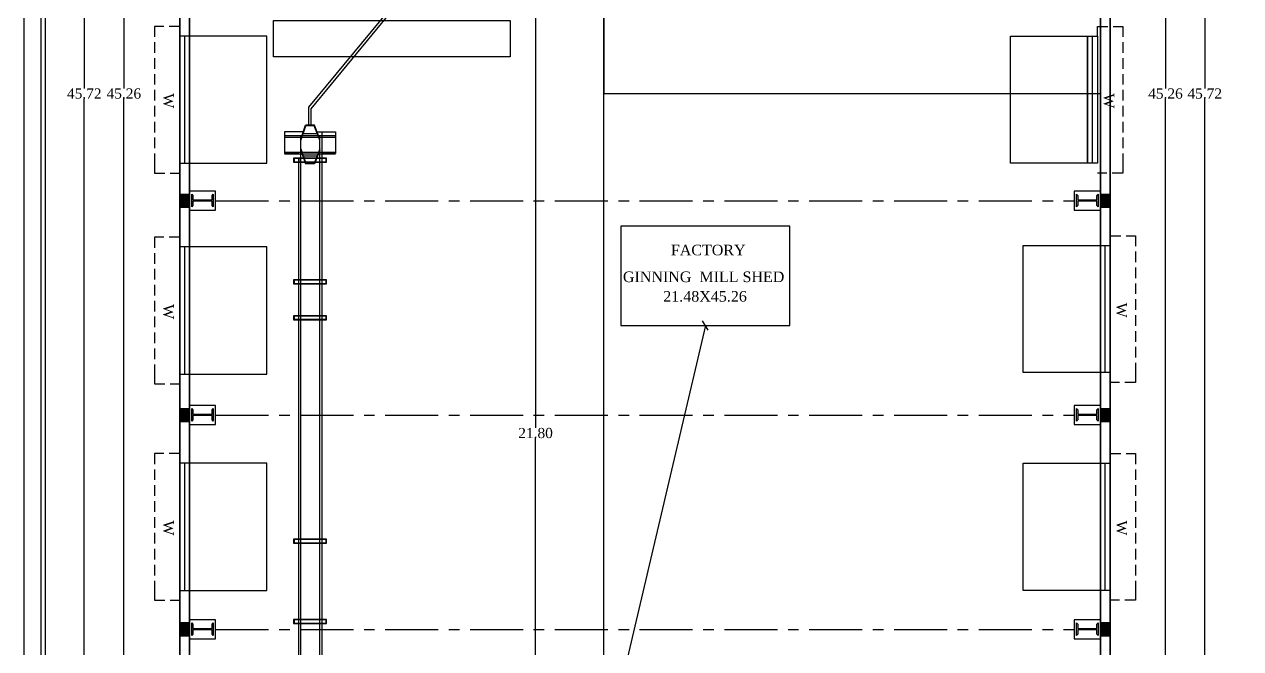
# Model space of a CAD drawing. Header units: metres. Extents: x 10791 to 15749, y -2675 to -2476.
# Drawn here: x 15626.57 to 15655.26, y -2658.82 to -2644.09 of the extents above; entities that cross this region are included whole.
import ezdxf
from ezdxf.enums import TextEntityAlignment as Align

# ---------------------------------------------------------------- set-up
doc = ezdxf.new("R2010")
doc.units = ezdxf.units.M
doc.header["$LTSCALE"] = 0.5
doc.header["$MEASUREMENT"] = 0
doc.header["$PDMODE"] = 35
doc.linetypes.add('CENTER', pattern=[2, 1.25, -0.25, 0.25, -0.25])
doc.linetypes.add('HIDDEN', pattern=[0.375, 0.25, -0.125])
doc.layers.add('BLK_1_FLR_0_ACROOM_1_LIGHT_VENTILATION_1', color=1, linetype='Continuous', lineweight=0)
for name, color, linetype in [('BLK_1_FLR_0_CARPET_AREA', 7, 'Continuous'), ('BLK_1_FLR_0_REGULAR_ROOM_1', 117, 'Continuous'), ('BLK_1_FLR_0_ROOF_AREA', 7, 'Continuous'), ('BLK_1_FLR_0_ROOM_1_LIGHT_VENTILATION_1', 7, 'Continuous'), ('DIST_EXIT', 7, 'Continuous'), ('FLOOR-GROUND', 7, 'Continuous')]:
    doc.layers.add(name, color=color, linetype=linetype)
doc.styles.add('Isa-', font='times.ttf')
doc.styles.get("Standard").update_dxf_attribs({"font": ''})
doc.styles.add('STYLE2', font='times.ttf')
doc.styles.get('Standard').set_extended_font_data('Arial Black')
doc.dimstyles.get("Standard").update_dxf_attribs({"dimtxt": 0.23, "dimasz": 0.18, "dimexe": 0.18, "dimexo": 0.0625, "dimgap": 0.09, "dimtad": 0, "dimtih": 1, "dimtoh": 1, "dimzin": 0, "dimdsep": 46, "dimtxsty": 'Standard', "dimblk": 'OBLIQUE', "dimcen": 0.09, "dimse1": 1, "dimse2": 1, "dimclrd": 1, "dimclrt": 3, "dimadec": 0, "dimazin": 0, "dimtfac": 1, "dimtofl": 0, "dimtmove": 0, "dimatfit": 3, "dimfxl": 0, "dimtolj": 1, "dimtzin": 0, "dimarcsym": 0})

# ---------------------------------------------------------------- blocks, each defined once
blk = doc.blocks.new('_Oblique')
at = {"color": 0, "linetype": 'ByBlock', "lineweight": -2}
blk.add_line((-0.5, -0.5), (0.5, 0.5), dxfattribs=at)
blk = doc.blocks.new('*D70')
at = {"color": 1, "lineweight": -2, "ltscale": 2}
for p, q in [((15628.918, -2623.097), (15628.918, -2645.605)), ((15628.918, -2668.357), (15628.918, -2645.849))]:
    blk.add_line(p, q, dxfattribs=at)
at = {"layer": 'Defpoints', "color": 0, "lineweight": 25, "ltscale": 2}
for p in [(15628.918, -2623.097), (15630.996, -2623.097), (15632.14, -2668.357)]:
    blk.add_point(p, dxfattribs=at)
at = {"color": 1, "lineweight": -2, "ltscale": 2, "xscale": 0.18, "yscale": 0.18, "zscale": 0.18}
for p, rotation in [((15628.918, -2623.097), 90), ((15628.918, -2668.357), 270)]:
    blk.add_blockref('_Oblique', p, dxfattribs=dict(at, rotation=rotation))
at = {"color": 3, "lineweight": 25, "ltscale": 2, "insert": (15628.918, -2645.727), "char_height": 0.24, "attachment_point": 5, "style": 'STYLE2'}
blk.add_mtext('\\A1;45.26', dxfattribs=at)
blk = doc.blocks.new('*D72')
at = {"color": 1, "lineweight": -2, "ltscale": 2}
for p, q in [((15627.984, -2622.867), (15627.984, -2645.605)), ((15627.984, -2668.587), (15627.984, -2645.849))]:
    blk.add_line(p, q, dxfattribs=at)
at = {"layer": 'Defpoints', "color": 0, "lineweight": 25, "ltscale": 2}
for p in [(15627.984, -2622.867), (15630.238, -2622.867), (15630.238, -2668.587)]:
    blk.add_point(p, dxfattribs=at)
at = {"color": 1, "lineweight": -2, "ltscale": 2, "xscale": 0.18, "yscale": 0.18, "zscale": 0.18}
for p, rotation in [((15627.984, -2622.867), 90), ((15627.984, -2668.587), 270)]:
    blk.add_blockref('_Oblique', p, dxfattribs=dict(at, rotation=rotation))
at = {"color": 3, "lineweight": 25, "ltscale": 2, "insert": (15627.984, -2645.727), "char_height": 0.24, "attachment_point": 5, "style": 'STYLE2'}
blk.add_mtext('\\A1;45.72', dxfattribs=at)
blk = doc.blocks.new('*D65')
at = {"color": 1, "lineweight": -2, "ltscale": 2}
for p, q in [((15653.484, -2623.097), (15653.484, -2645.605)), ((15653.484, -2668.357), (15653.484, -2645.849))]:
    blk.add_line(p, q, dxfattribs=at)
at = {"layer": 'Defpoints', "color": 0, "lineweight": 25, "ltscale": 2}
for p in [(15650.749, -2623.097), (15650.749, -2668.357), (15653.484, -2668.357)]:
    blk.add_point(p, dxfattribs=at)
at = {"color": 1, "lineweight": -2, "ltscale": 2, "xscale": 0.18, "yscale": 0.18, "zscale": 0.18}
for p, rotation in [((15653.484, -2623.097), 90), ((15653.484, -2668.357), 270)]:
    blk.add_blockref('_Oblique', p, dxfattribs=dict(at, rotation=rotation))
at = {"color": 3, "lineweight": 25, "ltscale": 2, "insert": (15653.484, -2645.727), "char_height": 0.24, "attachment_point": 5, "style": 'STYLE2'}
blk.add_mtext('\\A1;45.26', dxfattribs=at)
blk = doc.blocks.new('*D79')
at = {"color": 1, "lineweight": -2, "ltscale": 2}
for p, q in [((15654.41, -2622.867), (15654.41, -2645.605)), ((15654.41, -2668.587), (15654.41, -2645.849))]:
    blk.add_line(p, q, dxfattribs=at)
at = {"layer": 'Defpoints', "color": 0, "lineweight": 25, "ltscale": 2}
for p in [(15651.672, -2622.867), (15651.672, -2668.587), (15654.41, -2668.587)]:
    blk.add_point(p, dxfattribs=at)
at = {"color": 1, "lineweight": -2, "ltscale": 2, "xscale": 0.18, "yscale": 0.18, "zscale": 0.18}
for p, rotation in [((15654.41, -2622.867), 90), ((15654.41, -2668.587), 270)]:
    blk.add_blockref('_Oblique', p, dxfattribs=dict(at, rotation=rotation))
at = {"color": 3, "lineweight": 25, "ltscale": 2, "insert": (15654.41, -2645.727), "char_height": 0.24, "attachment_point": 5, "style": 'STYLE2'}
blk.add_mtext('\\A1;45.72', dxfattribs=at)
blk = doc.blocks.new('*D130')
at = {"color": 1, "lineweight": -2, "ltscale": 2}
for p, q in [((15638.628, -2642.837), (15638.628, -2653.612)), ((15638.628, -2664.633), (15638.628, -2653.857))]:
    blk.add_line(p, q, dxfattribs=at)
at = {"layer": 'Defpoints', "color": 0, "lineweight": 25, "ltscale": 2}
for p in [(15635.27, -2642.837), (15638.628, -2642.837), (15638.196, -2664.633)]:
    blk.add_point(p, dxfattribs=at)
at = {"color": 1, "lineweight": -2, "ltscale": 2, "xscale": 0.18, "yscale": 0.18, "zscale": 0.18}
for p, rotation in [((15638.628, -2642.837), 90), ((15638.628, -2664.633), 270)]:
    blk.add_blockref('_Oblique', p, dxfattribs=dict(at, rotation=rotation))
at = {"color": 3, "lineweight": 25, "ltscale": 2, "insert": (15638.628, -2653.735), "char_height": 0.24, "attachment_point": 5, "style": 'STYLE2'}
blk.add_mtext('\\A1;21.80', dxfattribs=at)
blk = doc.blocks.new('*D164')
at = {"layer": 'Defpoints', "color": 0, "lineweight": 25}
for p in [(15642.635, -2651.197), (15642.635, -2651.197), (15638.579, -2668.472)]:
    blk.add_point(p, dxfattribs=at)
at = {"layer": 'DIST_EXIT', "color": 1, "lineweight": -2}
for p, q in [((15642.635, -2651.197), (15640.656, -2659.625)), ((15638.579, -2668.472), (15640.558, -2660.043))]:
    blk.add_line(p, q, dxfattribs=at)
at = {"layer": 'DIST_EXIT', "color": 1, "lineweight": -2, "xscale": 0.18, "yscale": 0.18, "zscale": 0.18}
for p, rotation in [((15642.635, -2651.197), 76.78983763438909), ((15638.579, -2668.472), 256.7898376343891)]:
    blk.add_blockref('_Oblique', p, dxfattribs=dict(at, rotation=rotation))
at = {"layer": 'DIST_EXIT', "color": 3, "insert": (15640.607, -2659.834), "char_height": 0.23, "attachment_point": 5}
blk.add_mtext('\\A1;17.75', dxfattribs=at)

msp = doc.modelspace()

# ---------------------------------------------------------------- hatches: boundary and pattern name
at = {"lineweight": 25, "ltscale": 2}
h = msp.add_hatch(dxfattribs=at)
h.set_pattern_fill('ANSI32', color=100)
h.paths.add_polyline_path([(15635.16173, -2663.21771), (15633.59365, -2663.21771), (15633.59365, -2663.28814), (15635.10346, -2663.28814), (15635.10346, -2663.46297), (15635.16173, -2663.46297)])
h.paths.add_polyline_path([(15633.58365, -2663.21771), (15633.05478, -2663.21771), (15633.05478, -2663.28814), (15633.58365, -2663.28814)])
h.paths.add_polyline_path([(15633.04478, -2663.21771), (15632.77808, -2663.21771), (15632.77808, -2663.46297), (15632.83848, -2663.46297), (15632.83848, -2663.28814), (15633.04478, -2663.28814)])
h.paths.add_polyline_path([(15633.04478, -2663.53192), (15632.83848, -2663.53192), (15632.83848, -2663.46297), (15632.77808, -2663.46297), (15632.77808, -2663.60235), (15633.04478, -2663.60235)])
h.paths.add_polyline_path([(15633.58365, -2663.53192), (15633.05478, -2663.53192), (15633.05478, -2663.60235), (15633.58365, -2663.60235)])
h.paths.add_polyline_path([(15634.81006, -2663.53192), (15633.59365, -2663.53192), (15633.59365, -2663.60235), (15634.75179, -2663.60235), (15634.75179, -2664.29796), (15634.81006, -2664.29796)])
h.paths.add_polyline_path([(15635.16173, -2663.46297), (15635.10346, -2663.46297), (15635.10346, -2664.29796), (15635.16173, -2664.29796)])
h.paths.add_polyline_path([(15642.00076, -2668.26389), (15642.4805, -2668.26389), (15642.4805, -2667.95718), (15642.00076, -2667.95718)], flags=9)
h.paths.add_polyline_path([(15639.80054, -2644.54605), (15641.48691, -2644.54605), (15641.48691, -2644.16267), (15639.80054, -2644.16267)], flags=9)
h.paths.add_polyline_path([(15639.71835, -2645.44681), (15641.5691, -2645.44681), (15641.5691, -2645.06343), (15639.71835, -2645.06343)], flags=9)
h.paths.add_polyline_path([(15643.52938, -2623.39009), (15644.10868, -2623.39009), (15644.10868, -2623.00671), (15643.52938, -2623.00671)], flags=9)
h.paths.add_polyline_path([(15639.54054, -2646.53869), (15641.59551, -2646.53869), (15641.59551, -2646.15693), (15639.54054, -2646.15693)], flags=9)
h.paths.add_polyline_path([(15638.68189, -2646.04342), (15642.53138, -2646.04342), (15642.53138, -2645.66004), (15638.68189, -2645.66004)], flags=9)
h.paths.add_polyline_path([(15638.54688, -2623.3895), (15639.01033, -2623.3895), (15639.01033, -2623.08279), (15638.54688, -2623.08279)], flags=9)
h.paths.add_polyline_path([(15638.54688, -2668.37121), (15639.01033, -2668.37121), (15639.01033, -2668.0645), (15638.54688, -2668.0645)], flags=9)
for points in [[(15630.46839, -2648.10422), (15630.23839, -2648.10422), (15630.23839, -2648.40422), (15630.46839, -2648.40422)], [(15652.17839, -2648.10422), (15651.94839, -2648.10422), (15651.94839, -2648.40422), (15652.17839, -2648.40422)], [(15630.46839, -2653.15867), (15630.23839, -2653.15867), (15630.23839, -2653.45867), (15630.46839, -2653.45867)], [(15652.17839, -2653.15867), (15651.94839, -2653.15867), (15651.94839, -2653.45867), (15652.17839, -2653.45867)], [(15630.46839, -2658.21311), (15630.23839, -2658.21311), (15630.23839, -2658.51311), (15630.46839, -2658.51311)], [(15652.17839, -2658.21311), (15651.94839, -2658.21311), (15651.94839, -2658.51311), (15652.17839, -2658.51311)]]:
    msp.add_hatch(color=201, dxfattribs=at).paths.add_polyline_path(points)
for points in [[(15631.02798, -2648.39951), (15630.99798, -2648.3673), (15630.99798, -2648.26638), (15630.54798, -2648.26638), (15630.54798, -2648.3673), (15630.51798, -2648.39951), (15630.51798, -2648.09951), (15630.54798, -2648.13171), (15630.54798, -2648.23263), (15630.99798, -2648.23263), (15630.99798, -2648.13171), (15631.02798, -2648.09951)], [(15651.89358, -2648.39951), (15651.86358, -2648.3673), (15651.86358, -2648.26638), (15651.41358, -2648.26638), (15651.41358, -2648.3673), (15651.38358, -2648.39951), (15651.38358, -2648.09951), (15651.41358, -2648.13171), (15651.41358, -2648.23263), (15651.86358, -2648.23263), (15651.86358, -2648.13171), (15651.89358, -2648.09951)], [(15631.02798, -2653.45395), (15630.99798, -2653.42175), (15630.99798, -2653.32083), (15630.54798, -2653.32083), (15630.54798, -2653.42175), (15630.51798, -2653.45395), (15630.51798, -2653.15395), (15630.54798, -2653.18615), (15630.54798, -2653.28708), (15630.99798, -2653.28708), (15630.99798, -2653.18615), (15631.02798, -2653.15395)], [(15651.89358, -2653.45395), (15651.86358, -2653.42175), (15651.86358, -2653.32083), (15651.41358, -2653.32083), (15651.41358, -2653.42175), (15651.38358, -2653.45395), (15651.38358, -2653.15395), (15651.41358, -2653.18615), (15651.41358, -2653.28708), (15651.86358, -2653.28708), (15651.86358, -2653.18615), (15651.89358, -2653.15395)], [(15631.02798, -2658.5084), (15630.99798, -2658.47619), (15630.99798, -2658.37527), (15630.54798, -2658.37527), (15630.54798, -2658.47619), (15630.51798, -2658.5084), (15630.51798, -2658.2084), (15630.54798, -2658.2406), (15630.54798, -2658.34152), (15630.99798, -2658.34152), (15630.99798, -2658.2406), (15631.02798, -2658.2084)], [(15651.89358, -2658.5084), (15651.86358, -2658.47619), (15651.86358, -2658.37527), (15651.41358, -2658.37527), (15651.41358, -2658.47619), (15651.38358, -2658.5084), (15651.38358, -2658.2084), (15651.41358, -2658.2406), (15651.41358, -2658.34152), (15651.86358, -2658.34152), (15651.86358, -2658.2406), (15651.89358, -2658.2084)]]:
    msp.add_hatch(color=3).paths.add_polyline_path(points)

# ---------------------------------------------------------------- linework, layer by layer
msp.add_line((15651.94839, -2668.357), (15651.94839, -2623.097), dxfattribs=at)
at = {"color": 4, "lineweight": 25, "ltscale": 2}
for p, q in [((15633.28235, -2646.04917), (15635.17518, -2643.75434)), ((15633.33696, -2646.08279), (15635.25752, -2643.75434)), ((15633.28235, -2646.47278), (15633.28235, -2646.04917)), ((15633.33696, -2646.47278), (15633.33696, -2646.08279))]:
    msp.add_line(p, q, dxfattribs=at)
at = {"color": 2, "lineweight": 25, "ltscale": 0.25}
for p, q in [((15630.35339, -2647.36996), (15630.35339, -2644.36996)), ((15651.76339, -2647.36996), (15651.76339, -2644.36996)), ((15630.35339, -2652.34281), (15630.35339, -2649.34281)), ((15652.06339, -2652.3078), (15652.06339, -2649.3078)), ((15630.35339, -2657.44522), (15630.35339, -2654.44522)), ((15652.06339, -2657.44522), (15652.06339, -2654.44522))]:
    msp.add_line(p, q, dxfattribs=at)
at = {"color": 100, "lineweight": 25, "ltscale": 2}
for p, q in [((15633.15226, -2646.62898), (15632.71048, -2646.62898)), ((15632.71048, -2646.62898), (15632.71048, -2647.14201)), ((15633.09478, -2646.79967), (15633.20486, -2646.47278)), ((15633.09478, -2646.83101), (15633.21204, -2646.48278)), ((15633.41698, -2646.47278), (15633.20486, -2646.47278)), ((15633.41013, -2646.48278), (15633.21204, -2646.48278)), ((15633.54365, -2646.82799), (15633.41013, -2646.48278)), ((15633.54365, -2646.80027), (15633.41698, -2646.47278)), ((15633.4774, -2646.62898), (15633.91169, -2646.62898)), ((15633.59365, -2665.37141), (15633.59365, -2646.62898)), ((15633.91169, -2646.62898), (15633.91169, -2647.14201)), ((15632.71048, -2646.7154), (15633.91169, -2646.7154)), ((15632.71048, -2646.75161), (15633.91169, -2646.75161)), ((15633.09478, -2664.87416), (15633.09478, -2646.7154)), ((15633.15056, -2646.66537), (15633.48061, -2646.66501)), ((15633.54365, -2665.35307), (15633.54365, -2646.7154)), ((15632.71048, -2647.10747), (15633.91169, -2647.10747)), ((15633.04478, -2647.14201), (15632.71048, -2647.14201)), ((15632.71048, -2647.14368), (15633.91169, -2647.14368)), ((15633.09478, -2647.02807), (15633.21204, -2647.3763)), ((15633.09478, -2647.05941), (15633.20486, -2647.3863)), ((15633.15056, -2647.19371), (15633.48061, -2647.19407)), ((15633.54365, -2647.03109), (15633.41013, -2647.3763)), ((15633.54365, -2647.05881), (15633.41698, -2647.3863)), ((15633.57738, -2647.14201), (15633.91169, -2647.14201)), ((15633.04478, -2665.01552), (15633.04478, -2647.24981)), ((15633.04478, -2647.25981), (15633.04478, -2647.344)), ((15633.41698, -2647.3863), (15633.20486, -2647.3863)), ((15633.41013, -2647.3763), (15633.21204, -2647.3763))]:
    msp.add_line(p, q, dxfattribs=at)
at = {"linetype": 'CENTER', "lineweight": 25, "ltscale": 2}
for p, q in [((15631.08279, -2648.25422), (15651.33399, -2648.25422)), ((15631.08279, -2653.30867), (15651.33399, -2653.30867)), ((15631.08279, -2658.36311), (15651.33399, -2658.36311))]:
    msp.add_line(p, q, dxfattribs=at)
at = {"lineweight": 25, "ltscale": 2}
for points in [[(15626.57095, -2598.69269), (15749.45461, -2598.69269), (15749.45461, -2675.04426), (15626.57095, -2675.04426)], [(15626.97095, -2599.09269), (15749.05461, -2599.09269), (15749.05461, -2674.64426), (15626.97095, -2674.64426)], [(15627.07095, -2599.19269), (15748.95461, -2599.19269), (15748.95461, -2674.54426), (15627.07095, -2674.54426)], [(15630.23839, -2622.867), (15630.23839, -2668.587), (15652.17839, -2668.587), (15652.17839, -2622.867)]]:
    msp.add_lwpolyline(points, close=True, dxfattribs=at)
msp.add_lwpolyline([(15636.57948, -2623.097), (15630.46839, -2623.097), (15630.46839, -2668.357), (15636.57948, -2668.357)], dxfattribs=at)
at = {"color": 100, "lineweight": 25, "ltscale": 2}
for points in [[(15640.23839, -2623.097), (15630.46839, -2623.097), (15630.46839, -2668.357), (15640.23839, -2668.357)], [(15632.44522, -2644.00465), (15638.03157, -2644.00465), (15638.03157, -2644.85616), (15632.44522, -2644.85616)], [(15632.92136, -2647.34325), (15633.70048, -2647.34325), (15633.70048, -2647.24981), (15632.92136, -2647.24981)], [(15632.93136, -2647.33325), (15633.69048, -2647.33325), (15633.69048, -2647.25981), (15632.93136, -2647.25981)], [(15632.92136, -2650.21395), (15633.70048, -2650.21395), (15633.70048, -2650.12051), (15632.92136, -2650.12051)], [(15632.93136, -2650.20395), (15633.69048, -2650.20395), (15633.69048, -2650.13051), (15632.93136, -2650.13051)], [(15632.92136, -2651.05973), (15633.70048, -2651.05973), (15633.70048, -2650.96629), (15632.92136, -2650.96629)], [(15632.93136, -2651.04973), (15633.69048, -2651.04973), (15633.69048, -2650.97629), (15632.93136, -2650.97629)], [(15632.92136, -2656.32934), (15633.70048, -2656.32934), (15633.70048, -2656.2359), (15632.92136, -2656.2359)], [(15632.93136, -2656.31934), (15633.69048, -2656.31934), (15633.69048, -2656.2459), (15632.93136, -2656.2459)], [(15632.92136, -2658.22455), (15633.70048, -2658.22455), (15633.70048, -2658.13111), (15632.92136, -2658.13111)], [(15632.93136, -2658.21455), (15633.69048, -2658.21455), (15633.69048, -2658.14111), (15632.93136, -2658.14111)]]:
    msp.add_lwpolyline(points, close=True, dxfattribs=at)
at = {"color": 4, "lineweight": 25, "ltscale": 2}
msp.add_lwpolyline([(15640.23839, -2645.727), (15651.94839, -2645.727), (15651.94839, -2623.097), (15640.23839, -2623.097)], close=True, dxfattribs=at)
at = {"color": 2, "linetype": 'HIDDEN', "lineweight": 25, "ltscale": 2}
for points in [[(15630.23839, -2644.36996), (15630.23839, -2644.13996), (15629.63839, -2644.13996), (15629.63839, -2647.36996), (15629.63839, -2647.59996), (15630.23839, -2647.59996)], [(15651.87839, -2644.36996), (15651.87839, -2644.13996), (15652.47839, -2644.13996), (15652.47839, -2647.36996), (15652.47839, -2647.59996), (15651.87839, -2647.59996)], [(15630.23839, -2649.34281), (15630.23839, -2649.11281), (15629.63839, -2649.11281), (15629.63839, -2652.34281), (15629.63839, -2652.57281), (15630.23839, -2652.57281)], [(15652.17839, -2649.3078), (15652.17839, -2649.0778), (15652.77839, -2649.0778), (15652.77839, -2652.3078), (15652.77839, -2652.5378), (15652.17839, -2652.5378)], [(15630.23839, -2654.44522), (15630.23839, -2654.21522), (15629.63839, -2654.21522), (15629.63839, -2657.44522), (15629.63839, -2657.67522), (15630.23839, -2657.67522)], [(15652.17839, -2654.44522), (15652.17839, -2654.21522), (15652.77839, -2654.21522), (15652.77839, -2657.44522), (15652.77839, -2657.67522), (15652.17839, -2657.67522)]]:
    msp.add_lwpolyline(points, dxfattribs=at)
at = {"color": 2, "lineweight": 25, "ltscale": 0.25}
for points in [[(15630.46839, -2644.36996), (15630.23839, -2644.36996), (15630.23839, -2647.36996), (15630.46839, -2647.36996)], [(15651.64839, -2644.36996), (15651.87839, -2644.36996), (15651.87839, -2647.36996), (15651.64839, -2647.36996)], [(15630.46839, -2649.34281), (15630.23839, -2649.34281), (15630.23839, -2652.34281), (15630.46839, -2652.34281)], [(15651.94839, -2649.3078), (15652.17839, -2649.3078), (15652.17839, -2652.3078), (15651.94839, -2652.3078)], [(15630.46839, -2654.44522), (15630.23839, -2654.44522), (15630.23839, -2657.44522), (15630.46839, -2657.44522)], [(15651.94839, -2654.44522), (15652.17839, -2654.44522), (15652.17839, -2657.44522), (15651.94839, -2657.44522)]]:
    msp.add_lwpolyline(points, close=True, dxfattribs=at)
at = {"color": 4}
for points in [[(15630.46839, -2648.47902), (15631.08279, -2648.47902), (15631.08279, -2648.02942), (15630.46839, -2648.02942)], [(15651.33399, -2648.47902), (15651.94839, -2648.47902), (15651.94839, -2648.02942), (15651.33399, -2648.02942)], [(15630.46839, -2653.53347), (15631.08279, -2653.53347), (15631.08279, -2653.08387), (15630.46839, -2653.08387)], [(15651.33399, -2653.53347), (15651.94839, -2653.53347), (15651.94839, -2653.08387), (15651.33399, -2653.08387)], [(15630.46839, -2658.58791), (15631.08279, -2658.58791), (15631.08279, -2658.13831), (15630.46839, -2658.13831)], [(15651.33399, -2658.58791), (15651.94839, -2658.58791), (15651.94839, -2658.13831), (15651.33399, -2658.13831)]]:
    msp.add_lwpolyline(points, close=True, dxfattribs=at)
at = {"color": 201, "lineweight": 25, "ltscale": 2}
for points in [[(15630.46839, -2648.40422), (15630.46839, -2648.10422), (15630.23839, -2648.10422), (15630.23839, -2648.40422)], [(15652.17839, -2648.40422), (15652.17839, -2648.10422), (15651.94839, -2648.10422), (15651.94839, -2648.40422)], [(15630.46839, -2653.45867), (15630.46839, -2653.15867), (15630.23839, -2653.15867), (15630.23839, -2653.45867)], [(15652.17839, -2653.45867), (15652.17839, -2653.15867), (15651.94839, -2653.15867), (15651.94839, -2653.45867)], [(15630.46839, -2658.51311), (15630.46839, -2658.21311), (15630.23839, -2658.21311), (15630.23839, -2658.51311)], [(15652.17839, -2658.51311), (15652.17839, -2658.21311), (15651.94839, -2658.21311), (15651.94839, -2658.51311)]]:
    msp.add_lwpolyline(points, close=True, dxfattribs=at)
at = {"color": 3}
for points in [[(15631.02798, -2648.39951), (15630.99798, -2648.3673), (15630.99798, -2648.26638), (15630.54798, -2648.26638), (15630.54798, -2648.3673), (15630.51798, -2648.39951), (15630.51798, -2648.09951), (15630.54798, -2648.13171), (15630.54798, -2648.23263), (15630.99798, -2648.23263), (15630.99798, -2648.13171), (15631.02798, -2648.09951), (15631.02798, -2648.39951)], [(15651.89358, -2648.39951), (15651.86358, -2648.3673), (15651.86358, -2648.26638), (15651.41358, -2648.26638), (15651.41358, -2648.3673), (15651.38358, -2648.39951), (15651.38358, -2648.09951), (15651.41358, -2648.13171), (15651.41358, -2648.23263), (15651.86358, -2648.23263), (15651.86358, -2648.13171), (15651.89358, -2648.09951), (15651.89358, -2648.39951)], [(15631.02798, -2653.45395), (15630.99798, -2653.42175), (15630.99798, -2653.32083), (15630.54798, -2653.32083), (15630.54798, -2653.42175), (15630.51798, -2653.45395), (15630.51798, -2653.15395), (15630.54798, -2653.18615), (15630.54798, -2653.28708), (15630.99798, -2653.28708), (15630.99798, -2653.18615), (15631.02798, -2653.15395), (15631.02798, -2653.45395)], [(15651.89358, -2653.45395), (15651.86358, -2653.42175), (15651.86358, -2653.32083), (15651.41358, -2653.32083), (15651.41358, -2653.42175), (15651.38358, -2653.45395), (15651.38358, -2653.15395), (15651.41358, -2653.18615), (15651.41358, -2653.28708), (15651.86358, -2653.28708), (15651.86358, -2653.18615), (15651.89358, -2653.15395), (15651.89358, -2653.45395)], [(15631.02798, -2658.5084), (15630.99798, -2658.47619), (15630.99798, -2658.37527), (15630.54798, -2658.37527), (15630.54798, -2658.47619), (15630.51798, -2658.5084), (15630.51798, -2658.2084), (15630.54798, -2658.2406), (15630.54798, -2658.34152), (15630.99798, -2658.34152), (15630.99798, -2658.2406), (15631.02798, -2658.2084), (15631.02798, -2658.5084)], [(15651.89358, -2658.5084), (15651.86358, -2658.47619), (15651.86358, -2658.37527), (15651.41358, -2658.37527), (15651.41358, -2658.47619), (15651.38358, -2658.5084), (15651.38358, -2658.2084), (15651.41358, -2658.2406), (15651.41358, -2658.34152), (15651.86358, -2658.34152), (15651.86358, -2658.2406), (15651.89358, -2658.2084), (15651.89358, -2658.5084)]]:
    msp.add_lwpolyline(points, dxfattribs=at)
at = {"layer": 'BLK_1_FLR_0_ACROOM_1_LIGHT_VENTILATION_1', "color": 4}
msp.add_lwpolyline([(15630.46839, -2623.10745), (15651.94839, -2623.10745), (15651.94839, -2664.63745), (15646.54339, -2664.63745), (15646.54339, -2668.36745), (15630.46839, -2668.36745)], close=True, dxfattribs=at)
at = {"layer": 'BLK_1_FLR_0_CARPET_AREA', "color": 9}
msp.add_lwpolyline([(15630.46839, -2623.10236), (15651.94839, -2623.10236), (15651.94839, -2664.63236), (15646.54339, -2664.63236), (15646.54339, -2668.36236), (15630.46839, -2668.36236)], close=True, dxfattribs=at)
at = {"layer": 'BLK_1_FLR_0_REGULAR_ROOM_1', "color": 4, "ltscale": 400}
msp.add_lwpolyline([(15630.46839, -2623.097), (15651.94839, -2623.097), (15651.94839, -2664.627), (15646.54339, -2664.627), (15646.54339, -2668.357), (15630.46839, -2668.357)], close=True, dxfattribs=at)
at = {"layer": 'BLK_1_FLR_0_ROOF_AREA', "color": 54, "lineweight": 25, "ltscale": 2}
msp.add_lwpolyline([(15630.23839, -2622.867), (15652.17839, -2622.867), (15652.17839, -2668.587), (15630.23839, -2668.587)], close=True, dxfattribs=at)
at = {"layer": 'BLK_1_FLR_0_ROOM_1_LIGHT_VENTILATION_1', "color": 232, "lineweight": 25, "ltscale": 0.25}
for points in [[(15632.28839, -2644.36996), (15630.46839, -2644.36996), (15630.46839, -2647.36996), (15632.28839, -2647.36996)], [(15649.82839, -2644.36996), (15651.64839, -2644.36996), (15651.64839, -2647.36996), (15649.82839, -2647.36996)], [(15632.28839, -2649.34281), (15630.46839, -2649.34281), (15630.46839, -2652.34281), (15632.28839, -2652.34281)], [(15650.12839, -2649.3078), (15651.94839, -2649.3078), (15651.94839, -2652.3078), (15650.12839, -2652.3078)], [(15632.28839, -2654.44522), (15630.46839, -2654.44522), (15630.46839, -2657.44522), (15632.28839, -2657.44522)], [(15650.12839, -2654.44522), (15651.94839, -2654.44522), (15651.94839, -2657.44522), (15650.12839, -2657.44522)]]:
    msp.add_lwpolyline(points, close=True, dxfattribs=at)
at = {"layer": 'FLOOR-GROUND', "color": 104, "lineweight": 25, "ltscale": 2}
msp.add_lwpolyline([(15640.64076, -2651.1965), (15644.62853, -2651.1965), (15644.62853, -2648.85477), (15640.64076, -2648.85477)], close=True, dxfattribs=at)

# ---------------------------------------------------------------- texts
at = {"color": 2, "lineweight": 25, "ltscale": 0.25, "style": 'Isa-'}
for p in [(15629.85004, -2645.89679), (15652.02792, -2645.89679), (15629.85004, -2650.86965), (15652.32792, -2650.83464), (15629.85004, -2655.97205), (15652.32792, -2655.97205)]:
    msp.add_text('W', height=0.25, rotation=270, dxfattribs=at).set_placement(p, align=Align.CENTER)
at = {"color": 11, "style": 'Isa-'}
msp.add_text('GINNING  MILL SHED', height=0.25, dxfattribs=at).set_placement((15642.59178, -2650.17272), align=Align.CENTER)
at = {"color": 53, "style": 'Isa-'}
msp.add_text('21.48X45.26', height=0.25, dxfattribs=at).set_placement((15642.62471, -2650.63353), align=Align.CENTER)
at = {"layer": 'FLOOR-GROUND', "color": 134, "lineweight": 25, "ltscale": 0.25, "style": 'STYLE2'}
msp.add_text('FACTORY', height=0.25, dxfattribs=at).set_placement((15642.70041, -2649.54084), align=Align.CENTER)

# ---------------------------------------------------------------- dimensions: what is measured, and where the dimension line sits
at = {"lineweight": 25, "ltscale": 2}
for base, p1, p2, override, picture, middle in [((15627.98399, -2622.867), (15630.23839, -2668.587), (15630.23839, -2622.867), {"dimtxt": 0.24, "dimgap": 0, "dimtxsty": 'STYLE2'}, '*D72', (15627.98399, -2645.727)), ((15654.40978, -2668.587), (15651.67248, -2622.867), (15651.67248, -2668.587), {"dimtxt": 0.24, "dimgap": 0, "dimtxsty": 'STYLE2'}, '*D79', (15654.40978, -2645.727)), ((15628.91786, -2623.097), (15632.14004, -2668.357), (15630.99605, -2623.097), {"dimtxt": 0.24, "dimgap": 0, "dimtxsty": 'STYLE2', "dimtmove": 1}, '*D70', (15628.91786, -2645.727)), ((15653.48444, -2668.357), (15650.74927, -2623.097), (15650.74927, -2668.357), {"dimtxt": 0.24, "dimgap": 0, "dimtxsty": 'STYLE2', "dimtmove": 1}, '*D65', (15653.48444, -2645.727))]:
    dim = msp.add_linear_dim(base=base, p1=p1, p2=p2, angle=90, dimstyle='Standard', override=override, dxfattribs=at)
    dim.commit()
    dim.dimension.update_dxf_attribs({"geometry": picture, "text_midpoint": middle})
at = {"color": 4, "lineweight": 25, "ltscale": 2}
dim = msp.add_linear_dim(base=(15638.6277, -2642.837), p1=(15638.19609, -2664.63279), p2=(15635.27046, -2642.837), angle=90, dimstyle='Standard', override={"dimtxt": 0.24, "dimgap": 0, "dimtxsty": 'STYLE2'}, dxfattribs=at)
dim.commit()
dim.dimension.update_dxf_attribs({"geometry": '*D130', "text_midpoint": (15638.6277, -2653.7349)})
at = {"layer": 'DIST_EXIT'}
dim = msp.add_aligned_dim(p1=(15638.57948, -2668.472), p2=(15642.63465, -2651.1965), distance=0, dimstyle='Standard', dxfattribs=at)
dim.commit()
dim.dimension.update_dxf_attribs({"geometry": '*D164', "text_midpoint": (15640.60706, -2659.83425)})

doc.saveas('drawing.dxf')
